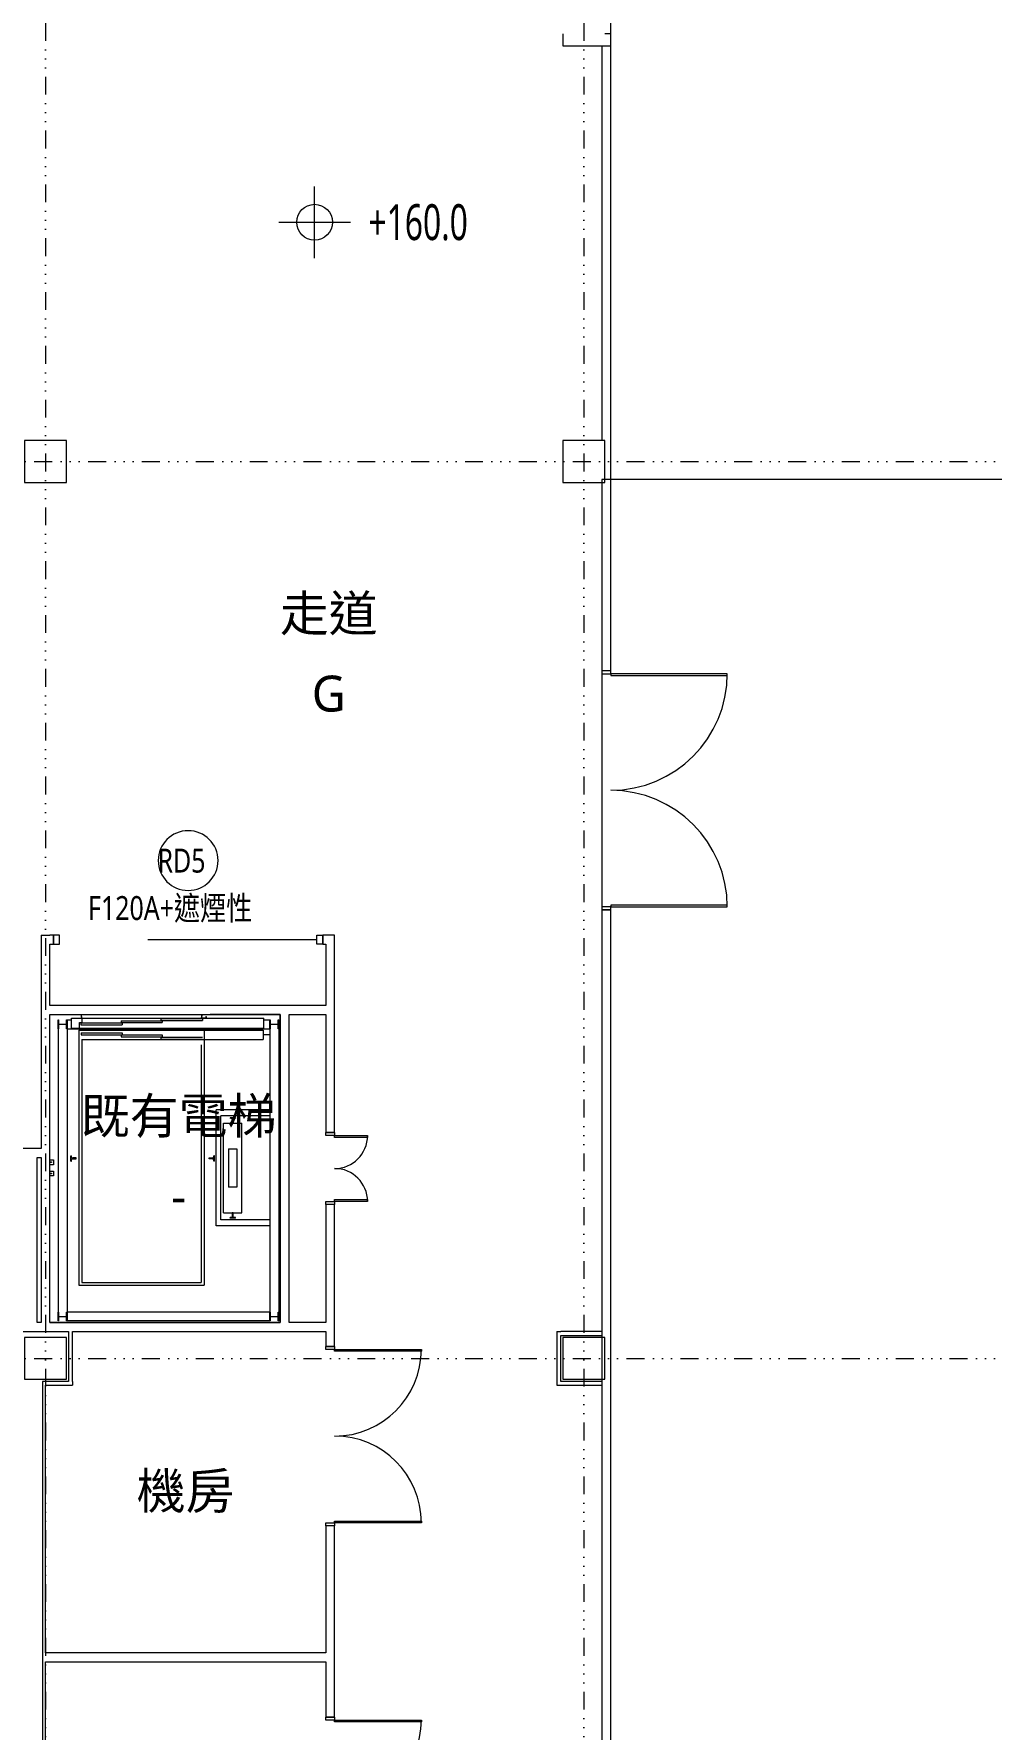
# Model space of a CAD drawing. Header units: millimetres. Extents: x -32710 to 654186, y -254124 to 420220.
# Drawn here: x 38006 to 54011, y 53800 to 82150 of the extents above; entities that cross this region are included whole.
import ezdxf
from ezdxf.enums import TextEntityAlignment as Align

# ---------------------------------------------------------------- set-up
doc = ezdxf.new("R2010")
doc.units = ezdxf.units.MM
doc.header["$LTSCALE"] = 1000
doc.linetypes.add('H12PL1$0$JJP_三點線', pattern=[0.9, 0.3, -0.15, 0, -0.15, 0, -0.15, 0, -0.15])
doc.linetypes.add('H12PL1$0$TAI_虛線', pattern=[5.644, 2.822, -2.822])
for name, color, linetype in [('H12PL1$0$A-LABEL-HIGH', 252, 'Continuous'), ('H12PL1$0$A-WALL-EX', 252, 'Continuous'), ('H12PL1$0$A-WALL-IN', 252, 'Continuous'), ('H12PL1$0$A-ZONE', 252, 'Continuous'), ('H12PL1$0$D label', 252, 'Continuous'), ('H12PL1$0$Door', 252, 'Continuous'), ('H12PL1$0$L10_27_ELV', 252, 'Continuous'), ('H12PL1$0$L10_27_SIAGE1', 252, 'Continuous'), ('H12PL1$0$L10_27_SIAGE3', 252, 'Continuous'), ('H12PL1$0$L10_27_STEEL2', 252, 'Continuous'), ('H12PL1$0$S-COL', 252, 'Continuous'), ('H12PL1$0$S-FNDN', 252, 'Continuous'), ('H12PL1$0$S-GRID', 252, 'Continuous'), ('MD-20250424-增加TRAY與FS主管位置調整', 7, 'Continuous')]:
    doc.layers.add(name, color=color, linetype=linetype)
doc.styles.add('H12PL1$0$Standard', font='Microsoft JhengHei.ttf', dxfattribs={"width": 0.8})

# ---------------------------------------------------------------- blocks, each defined once
blk = doc.blocks.new('H12PL1')
at = {"layer": 'H12PL1$0$A-LABEL-HIGH', "lineweight": 0}
for p, q in [((13500, 78400), (13500, 79600)), ((12900, 79000), (14100, 79000))]:
    blk.add_line(p, q, dxfattribs=at)
blk.add_circle((13500, 79000), 300, dxfattribs=at)
at = {"layer": 'H12PL1$0$A-WALL-EX', "lineweight": 0, "flags": 128}
for points in [[(17650, 82150), (17650, 81950)], [(17650, 81950), (18300, 81950)]]:
    blk.add_lwpolyline(points, dxfattribs=at)
at = {"layer": 'H12PL1$0$A-WALL-IN', "lineweight": 0}
for p, q in [((18300, 81950), (18450, 81950)), ((18300, 81950), (18450, 81950)), ((18450, 82150), (18350, 82150)), ((18450, 82150), (18350, 82150)), ((18450, 81950), (18450, 82150)), ((18450, 71500), (18300, 71500)), ((18450, 67500), (18300, 67500)), ((9135, 66925), (9135, 67075)), ((13635, 66925), (13635, 67075)), ((13835, 63775), (13685, 63775)), ((13835, 62575), (13685, 62575)), ((13835, 60200), (13685, 60200)), ((13835, 57200), (13685, 57200)), ((13835, 54000), (13685, 54000))]:
    blk.add_line(p, q, dxfattribs=at)
at = {"layer": 'H12PL1$0$A-WALL-IN', "lineweight": 0, "flags": 128}
for points in [[(18450, 71500), (18450, 83030)], [(18300, 81950), (18300, 75350)], [(18300, 74550), (18300, 71500)], [(18300, 67500), (18300, 60450)], [(18450, 25000), (18450, 67500)], [(8925, 67075), (9075, 67075)], [(8925, 67075), (8925, 63510)], [(9135, 67075), (9075, 67075)], [(9075, 66925), (9135, 66925)], [(9075, 65900), (9075, 66925)], [(13685, 67075), (13635, 67075)], [(13635, 66925), (13685, 66925)], [(13835, 67075), (13685, 67075)], [(13685, 66925), (13685, 65900)], [(13835, 63775), (13835, 67075)], [(13685, 65900), (9075, 65900)], [(9075, 65750), (12925, 65750)], [(9075, 60600), (9075, 65750)], [(12925, 65750), (12925, 60600)], [(13075, 60600), (13075, 65750)], [(13075, 65750), (13685, 65750)], [(13685, 65750), (13685, 63775)], [(8925, 63510), (8600, 63510)], [(8862.5, 60600), (8862.5, 63360)], [(8862.5, 63360), (8925, 63360)], [(8925, 63360), (8925, 60600)], [(13685, 62575), (13685, 60600)], [(13835, 60200), (13835, 62575)], [(-112.5, 60450), (9385, 60450)], [(8925, 60600), (8862.5, 60600)], [(12925, 60600), (9075, 60600)], [(9385, 60450), (9385, 59615)], [(9450, 59615), (9450, 60450)], [(9450, 60450), (13685, 60450)], [(13685, 60600), (13075, 60600)], [(13685, 60450), (13685, 60200)], [(17550, 60450), (17615, 60450)], [(17550, 60450), (17550, 59615)], [(18300, 60450), (17615, 60450)], [(17615, 60385), (18300, 60385)], [(17615, 59615), (17615, 60385)], [(18300, 60385), (18300, 60350)], [(8950, 59615), (8950, 59550)], [(9385, 59615), (8950, 59615)], [(8950, 59550), (8950, 45450)], [(9000, 59550), (9450, 59550)], [(9000, 55075), (9000, 59550)], [(9450, 59615), (9450, 59550)], [(17550, 59615), (17550, 59550)], [(17550, 59550), (18300, 59550)], [(18300, 59615), (17615, 59615)], [(18300, 59650), (18300, 59615)], [(18300, 59550), (18300, 45450)], [(13685, 57200), (13685, 55075)], [(13835, 54000), (13835, 57200)], [(13685, 55075), (9000, 55075)], [(9000, 45500), (9000, 54925)], [(9000, 54925), (13685, 54925)], [(13685, 54925), (13685, 54000)]]:
    blk.add_lwpolyline(points, dxfattribs=at)
at = {"layer": 'H12PL1$0$D label', "lineweight": 0, "flags": 128}
blk.add_lwpolyline([(10885, 68325, 1), (11885, 68325, 1)], format="xyb", close=True, dxfattribs=at)
at = {"layer": 'H12PL1$0$Door', "lineweight": 0}
for p, q in [((18450, 71500), (18300, 71500)), ((18300, 71500), (18300, 71450)), ((18300, 71450), (18450, 71450)), ((18450, 71450), (18450, 71500)), ((20400, 71450), (18450, 71450)), ((18450, 71450), (18450, 71420)), ((20400, 71420), (20400, 71450)), ((18450, 71420), (20400, 71420)), ((18450, 67550), (18300, 67550)), ((18300, 67550), (18300, 67500)), ((18300, 67500), (18450, 67500)), ((20400, 67580), (18450, 67580)), ((18450, 67580), (18450, 67550)), ((18450, 67550), (20400, 67550)), ((18450, 67500), (18450, 67550)), ((20400, 67550), (20400, 67580)), ((13685, 63725), (13685, 63775)), ((13685, 63775), (13835, 63775)), ((13835, 63725), (13685, 63725)), ((13835, 63775), (13835, 63725)), ((13835, 63725), (14385, 63725)), ((13835, 63695), (13835, 63725)), ((14385, 63695), (13835, 63695)), ((14385, 63725), (14385, 63695)), ((13835, 62655), (14385, 62655)), ((13835, 62625), (13835, 62655)), ((14385, 62655), (14385, 62625)), ((13685, 62575), (13685, 62625)), ((13685, 62625), (13835, 62625)), ((13835, 62575), (13685, 62575)), ((14385, 62625), (13835, 62625)), ((13835, 62625), (13835, 62575)), ((13685, 60150), (13685, 60200)), ((13685, 60200), (13835, 60200)), ((13835, 60150), (13685, 60150)), ((13835, 60200), (13835, 60150)), ((13835, 60150), (15285, 60150)), ((13835, 60120), (13835, 60150)), ((15285, 60120), (13835, 60120)), ((15285, 60150), (15285, 60120)), ((13835, 57280), (15285, 57280)), ((13835, 57250), (13835, 57280)), ((15285, 57280), (15285, 57250)), ((13685, 57200), (13685, 57250)), ((13685, 57250), (13835, 57250)), ((13835, 57200), (13685, 57200)), ((15285, 57250), (13835, 57250)), ((13835, 57250), (13835, 57200)), ((13685, 53950), (13685, 54000)), ((13685, 54000), (13835, 54000)), ((13835, 53950), (13685, 53950)), ((13835, 54000), (13835, 53950)), ((13835, 53950), (15285, 53950)), ((13835, 53920), (13835, 53950)), ((15285, 53920), (13835, 53920)), ((15285, 53950), (15285, 53920))]:
    blk.add_line(p, q, dxfattribs=at)
at = {"layer": 'H12PL1$0$Door', "linetype": 'H12PL1$0$TAI_虛線', "lineweight": 0}
for p, q in [((9235, 67075), (9135, 67075)), ((9135, 67075), (9135, 66925)), ((9135, 66925), (9235, 66925)), ((9235, 66925), (9235, 67075)), ((13535, 67000), (9235, 67000)), ((13535, 66925), (13535, 67075)), ((13535, 67075), (13635, 67075)), ((13635, 66925), (13535, 66925)), ((13635, 67075), (13635, 66925))]:
    blk.add_line(p, q, dxfattribs=at)
at = {"layer": 'H12PL1$0$Door', "lineweight": 0}
for centre, radius, start, end in [((18450, 71450), 1950, 270, 0), ((18450, 67550), 1950, 0, 90), ((13835, 63725), 550, 270, 0), ((13835, 62625), 550, 0, 90), ((13835, 60150), 1450, 270, 0), ((13835, 57250), 1450, 0, 90), ((13835, 53950), 1450, 270, 0)]:
    blk.add_arc(centre, radius, start, end, dxfattribs=at)
at = {"layer": 'H12PL1$0$L10_27_ELV', "lineweight": 0}
for p, q in [((9210, 65660), (9210, 60625)), ((9360, 65660), (9435, 65660)), ((9360, 65660), (9360, 60625)), ((9360, 65510), (12750, 65510)), ((9435, 65689), (12650, 65689)), ((9435, 65520), (9435, 65689)), ((9435, 65520), (12650, 65520)), ((9555, 65490), (12638, 65490)), ((9555, 65490), (9555, 61225)), ((9568, 65617), (9608, 65617)), ((9568, 65520), (9568, 65617)), ((9570, 65615), (9610, 65615)), ((9570, 65520), (9570, 65615)), ((9590, 65610), (10283.2, 65610)), ((9590, 65610), (9590, 65578)), ((9590, 65578), (10283.2, 65578)), ((9608, 65688.8), (9598.4, 65750)), ((9608, 65688.8), (9598.4, 65750)), ((9610, 65689), (9600.5, 65750)), ((9610, 65689), (9600.5, 65750)), ((9608, 65688.8), (9608, 65654)), ((9608, 65688.8), (9608, 65617)), ((9610, 65689), (9610, 65689)), ((9610, 65689), (9610, 65652)), ((9610, 65689), (9610, 65615)), ((10263.2, 65647), (10948.2, 65647)), ((10263.2, 65647), (10263.2, 65615)), ((10263.2, 65615), (10948.2, 65615)), ((10283.2, 65610), (10283.2, 65578)), ((10928.2, 65684), (10928.2, 65652)), ((10928.2, 65684), (11625, 65684)), ((10928.2, 65652), (11625, 65652)), ((10948.2, 65647), (10948.2, 65615)), ((11610, 65689), (11619.5, 65750)), ((11610, 65689), (11619.5, 65750)), ((11610, 65689), (11610, 65689)), ((11685, 65689), (11610, 65689)), ((11685, 65689), (11610, 65689)), ((11612.4, 65691), (11621.6, 65750)), ((11612.4, 65691), (11621.6, 65750)), ((11683, 65691), (11612.4, 65691)), ((11683, 65691), (11612.4, 65691)), ((11625, 65684), (11625, 65652)), ((11655, 65490), (11655, 61225)), ((11683, 65719), (11683, 65691)), ((11683, 65719), (11685, 65719)), ((11683, 65717), (11683, 65691)), ((11685, 65719), (11685, 65689)), ((11685, 65717), (11685, 65689)), ((12638, 65490), (12638.1, 65490)), ((12638, 65490), (12638.1, 65490)), ((12638, 65490), (12638, 65334)), ((12650, 65520), (12650, 65689)), ((12650, 65660), (12750, 65660)), ((12750, 65660), (12750, 60625)), ((12900, 65660), (12900, 60625)), ((9595, 65445), (10283.2, 65445)), ((9595, 65445), (9595, 65413)), ((9595, 65413), (10283.2, 65413)), ((9605, 65334), (12638, 65334)), ((9605, 65334), (9605, 61269)), ((10263.2, 65408), (10948.2, 65408)), ((10263.2, 65408), (10263.2, 65376)), ((10263.2, 65376), (10948.2, 65376)), ((10283.2, 65445), (10283.2, 65413)), ((10928.2, 65371), (10928.2, 65339)), ((10928.2, 65371), (11625, 65371)), ((10928.2, 65339), (11625, 65339)), ((10948.2, 65408), (10948.2, 65376)), ((11605, 65244), (11605, 61269)), ((12750, 65410), (12638, 65410)), ((11855, 62215), (11855, 64155)), ((12750, 64155), (11855, 64155)), ((11930, 62315), (11930, 64055)), ((12750, 64055), (11930, 64055)), ((11975, 62435), (11975, 63935)), ((11975, 63935), (12285, 63935)), ((12085.5, 64024), (12085.5, 64016.5)), ((12174.5, 64024), (12085.5, 64024)), ((12121.5, 64007.2), (12085.5, 64016.5)), ((12122, 63993.5), (12122.2, 63993.5)), ((12122, 63993.5), (12122.2, 63993.5)), ((12122, 63935), (12122, 63993.5)), ((12138, 63935), (12122, 63935)), ((12125.2, 64002.4), (12125.2, 63996.5)), ((12134.7, 64002.4), (12134.7, 63996.5)), ((12138, 63993.5), (12137.7, 63993.5)), ((12138, 63993.5), (12137.7, 63993.5)), ((12138, 63993.5), (12138, 63935)), ((12174.5, 64016.5), (12138.5, 64007.2)), ((12174.5, 64024), (12174.5, 64016.5)), ((12285, 62435), (12285, 63935)), ((12058.5, 63505), (12058.5, 62865)), ((12058.5, 63505), (12201.5, 63505)), ((12130, 63505), (12130, 63505)), ((12201.5, 63505), (12201.5, 62865)), ((9426, 63300.5), (9426, 63389.5)), ((9426, 63389.5), (9433.5, 63389.5)), ((9426, 63300.5), (9433.5, 63300.5)), ((9442.8, 63353.5), (9433.5, 63389.5)), ((9433.5, 63300.5), (9442.8, 63336.5)), ((9445, 63345), (9445, 63345)), ((9445, 63345), (9445, 63345)), ((9447.6, 63349.8), (9453.5, 63349.8)), ((9447.6, 63340.3), (9453.5, 63340.3)), ((9515, 63353), (9456.5, 63353)), ((9456.5, 63353), (9456.5, 63352.8)), ((9456.5, 63353), (9456.5, 63352.8)), ((9456.5, 63337), (9456.5, 63337.3)), ((9456.5, 63337), (9456.5, 63337.3)), ((9456.5, 63337), (9515, 63337)), ((9515, 63337), (9515, 63353)), ((11735, 63353), (11793.5, 63353)), ((11735, 63337), (11735, 63353)), ((11793.5, 63337), (11735, 63337)), ((11793.5, 63353), (11793.5, 63352.8)), ((11793.5, 63353), (11793.5, 63352.8)), ((11793.5, 63337), (11793.5, 63337.3)), ((11793.5, 63337), (11793.5, 63337.3)), ((11802.4, 63349.8), (11796.5, 63349.8)), ((11802.4, 63340.3), (11796.5, 63340.3)), ((11807.2, 63353.5), (11816.5, 63389.5)), ((11816.5, 63300.5), (11807.2, 63336.5)), ((11824, 63389.5), (11816.5, 63389.5)), ((11824, 63300.5), (11816.5, 63300.5)), ((11824, 63300.5), (11824, 63389.5)), ((12201.5, 62865), (12058.5, 62865)), ((11975, 62435), (12285, 62435)), ((12065, 62435), (12245, 62435)), ((12122, 62435), (12122, 62376.5)), ((12138, 62435), (12122, 62435)), ((12122, 62376.5), (12122.2, 62376.5)), ((12122, 62376.5), (12122.2, 62376.5)), ((12125.2, 62367.6), (12125.2, 62373.5)), ((12134.7, 62367.6), (12134.7, 62373.5)), ((12138, 62376.5), (12137.7, 62376.5)), ((12138, 62376.5), (12137.7, 62376.5)), ((12138, 62376.5), (12138, 62435)), ((12750, 62215), (11855, 62215)), ((12750, 62315), (11930, 62315)), ((12121.5, 62362.8), (12085.5, 62353.5)), ((12085.5, 62346), (12085.5, 62353.5)), ((12174.5, 62346), (12085.5, 62346)), ((12174.5, 62353.5), (12138.5, 62362.8)), ((12174.5, 62346), (12174.5, 62353.5)), ((9605, 61269), (11605, 61269)), ((9555, 61225), (11655, 61225)), ((12750, 60775), (9360, 60775)), ((12750, 60625), (9360, 60625))]:
    blk.add_line(p, q, dxfattribs=at)
for centre, radius, start, end in [((12120.2, 64002.4), 5, 0, 75.51024), ((12122.2, 63996.5), 3, 270, 0), ((12139.7, 64002.4), 5, 104.48976, 180), ((12137.7, 63996.5), 3, 180, 270), ((9447.6, 63354.8), 5, 194.48976, 270), ((9447.6, 63335.3), 5, 90, 165.51024), ((9453.5, 63352.8), 3, 270, 0), ((9453.5, 63337.3), 3, 0, 90), ((11796.5, 63352.8), 3, 180, 270), ((11796.5, 63337.3), 3, 90, 180), ((11802.4, 63354.8), 5, 270, 345.51024), ((11802.4, 63335.3), 5, 14.48976, 90), ((12122.2, 62373.5), 3, 0, 90), ((12137.7, 62373.5), 3, 90, 180), ((12120.2, 62367.6), 5, 284.48976, 0), ((12120.2, 62367.6), 5, 284.48976, 0), ((12139.7, 62367.6), 5, 180, 255.51024), ((12139.7, 62367.6), 5, 180, 255.51024)]:
    blk.add_arc(centre, radius, start, end, dxfattribs=at)
at = {"layer": 'H12PL1$0$L10_27_SIAGE1', "lineweight": 0}
for p, q in [((9075, 63320), (9075, 65750)), ((9075, 65750), (9465, 65750)), ((12925, 65750), (11755, 65750)), ((12925, 60600), (12925, 65750)), ((9075, 60600), (9075, 63050)), ((9075, 60600), (12925, 60600))]:
    blk.add_line(p, q, dxfattribs=at)
at = {"layer": 'H12PL1$0$L10_27_SIAGE3', "lineweight": 0, "flags": 128}
for points in [[(9075, 63320), (9135, 63320), (9135, 63238), (9075, 63238)], [(9075, 63132), (9135, 63132), (9135, 63050), (9075, 63050)]]:
    blk.add_lwpolyline(points, dxfattribs=at)
at = {"layer": 'H12PL1$0$L10_27_STEEL2', "lineweight": 0, "flags": 128}
for points in [[(9360, 65660), (9360, 65510), (9351.6, 65510), (9351.6, 65574.5, 0.4142136), (9343.8, 65582.3), (9226.2, 65582.3, 0.4142136), (9218.4, 65574.5), (9218.4, 65510), (9210, 65510), (9210, 65660), (9218.4, 65660), (9218.4, 65595.5, 0.4142136), (9226.2, 65587.7), (9343.8, 65587.7, 0.4142136), (9351.6, 65595.5), (9351.6, 65660)], [(12900, 65660), (12900, 65510), (12891.6, 65510), (12891.6, 65574.5, 0.4142136), (12883.8, 65582.3), (12766.2, 65582.3, 0.4142136), (12758.4, 65574.5), (12758.4, 65510), (12750, 65510), (12750, 65660), (12758.4, 65660), (12758.4, 65595.5, 0.4142136), (12766.2, 65587.7), (12883.8, 65587.7, 0.4142136), (12891.6, 65595.5), (12891.6, 65660)], [(9360, 60775), (9360, 60625), (9351.6, 60625), (9351.6, 60689.5, 0.4142136), (9343.8, 60697.3), (9226.2, 60697.3, 0.4142136), (9218.4, 60689.5), (9218.4, 60625), (9210, 60625), (9210, 60775), (9218.4, 60775), (9218.4, 60710.5, 0.4142136), (9226.2, 60702.7), (9343.8, 60702.7, 0.4142136), (9351.6, 60710.5), (9351.6, 60775)], [(12900, 60775), (12900, 60625), (12891.6, 60625), (12891.6, 60689.5, 0.4142136), (12883.8, 60697.3), (12766.2, 60697.3, 0.4142136), (12758.4, 60689.5), (12758.4, 60625), (12750, 60625), (12750, 60775), (12758.4, 60775), (12758.4, 60710.5, 0.4142136), (12766.2, 60702.7), (12883.8, 60702.7, 0.4142136), (12891.6, 60710.5), (12891.6, 60775)]]:
    blk.add_lwpolyline(points, format="xyb", close=True, dxfattribs=at)
for points in [[(9075, 63285), (9100, 63285), (9100, 63273), (9075, 63273)], [(9075, 63097), (9100, 63097), (9100, 63085), (9075, 63085)]]:
    blk.add_lwpolyline(points, dxfattribs=at)
at = {"layer": 'H12PL1$0$S-COL', "lineweight": 0, "flags": 128}
for points in [[(8650, 74650), (9350, 74650), (9350, 75350), (8650, 75350)], [(17650, 74650), (18350, 74650), (18350, 75350), (17650, 75350)], [(8650, 59650), (9350, 59650), (9350, 60350), (8650, 60350)], [(17650, 59650), (18350, 59650), (18350, 60350), (17650, 60350)]]:
    blk.add_lwpolyline(points, close=True, dxfattribs=at)
at = {"layer": 'H12PL1$0$S-FNDN', "lineweight": 0, "flags": 128}
blk.add_lwpolyline([(43500, 74700), (18300, 74700), (18300, 15000), (18125, 15000), (18125, -550), (93300, -550), (93300, 74700)], close=True, dxfattribs=at)
at = {"layer": 'H12PL1$0$S-GRID', "linetype": 'H12PL1$0$JJP_三點線', "lineweight": 0}
for p, q in [((9000, 128250), (9000, -28000)), ((18000, 128250), (18000, -28000)), ((-29000, 75000), (289600, 75000)), ((-29000, 60000), (289600, 60000))]:
    blk.add_line(p, q, dxfattribs=at)
at = {"layer": 'H12PL1$0$A-LABEL-HIGH', "lineweight": 0, "insert": (14400, 78690.1), "char_height": 600, "attachment_point": 7, "style": 'H12PL1$0$Standard'}
blk.add_mtext('\\A1;{\\W0.68;+160.0}', dxfattribs=at)
at = {"layer": 'H12PL1$0$A-ZONE', "style": 'H12PL1$0$Standard'}
for s, p in [('走道', (13735.6, 72759.7)), ('G', (13735.6, 71417.8)), ('既有電梯', (11225, 64355.7)), ('-', (11225, 63014.5)), ('機房', (11342.5, 58082.8))]:
    blk.add_text(s, height=600, dxfattribs=at).set_placement(p, align=Align.TOP_CENTER)
at = {"layer": 'H12PL1$0$D label', "lineweight": 0, "char_height": 400, "attachment_point": 7, "style": 'H12PL1$0$Standard'}
for s, insert in [('\\A1;\\pt0;RD5', (10873, 68118.4)), ('\\A1;\\pt0;F120A+遮煙性', (9711.5, 67286.1))]:
    blk.add_mtext(s, dxfattribs=dict(at, insert=insert))

msp = doc.modelspace()

# ---------------------------------------------------------------- block references
at = {"layer": 'MD-20250424-增加TRAY與FS主管位置調整', "color": 8}
msp.add_blockref('H12PL1', (29200, 0), dxfattribs=at)

doc.saveas('drawing.dxf')
